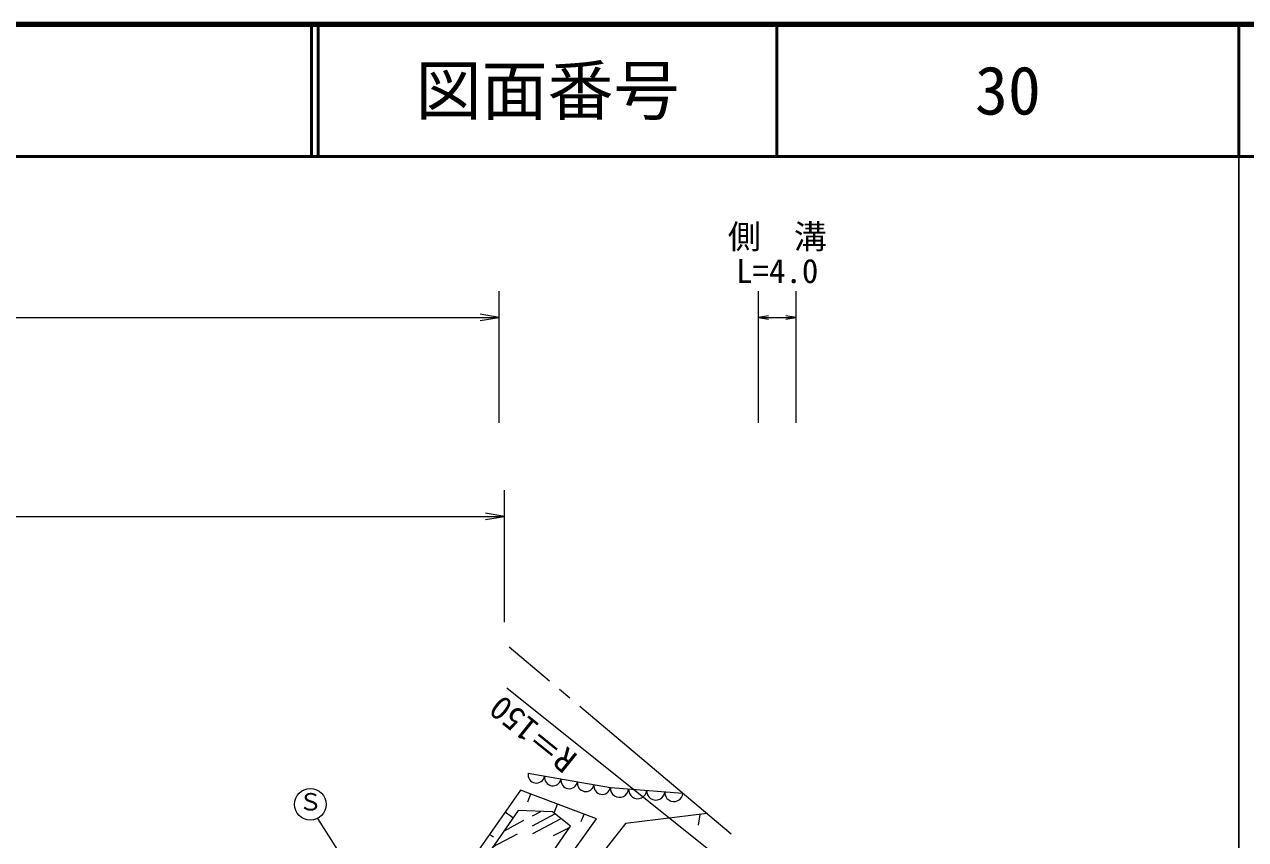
# Model space of a CAD drawing. Units: millimetres, scale not verified. Extents: x 40000 to 680000, y 20000 to 380000.
# Drawn here: x 486991 to 579500, y 318222 to 380000 of the extents above; entities that cross this region are included whole.
import ezdxf
from ezdxf.enums import TextEntityAlignment as Align

# ---------------------------------------------------------------- set-up
doc = ezdxf.new("R2010")
doc.units = ezdxf.units.MM
doc.header["$LTSCALE"] = 1000
for name, color, linetype, lineweight in [('M-BGD', 7, 'Continuous', 13), ('M-BMK-SRVR', 3, 'Continuous', 13), ('M-STR-HTXT', 7, 'Continuous', 13), ('M-STR-STR3', 7, 'Continuous', 13), ('M-STR-STRC', 7, 'Continuous', 13), ('M-TTL', 2, 'Continuous', 140), ('M-TTL-BAND', 7, 'Continuous', 25), ('M-TTL-LINE', 7, 'Continuous', 50)]:
    doc.layers.add(name, color=color, linetype=linetype, lineweight=lineweight)
doc.layers.add('M-TTL-TXT', color=7, linetype='Continuous')
doc.styles.add('ＭＳ ゴシック', font='')
doc.styles.get('ＭＳ ゴシック').set_extended_font_data('MS Gothic')

# ---------------------------------------------------------------- blocks, each defined once
blk = doc.blocks.new('open_arrow')
at = {"color": 0, "linetype": 'Continuous', "lineweight": -2}
blk.add_lwpolyline([(7.5, 1.25), (0, 0), (7.5, -1.25)], dxfattribs=at)

msp = doc.modelspace()

# ---------------------------------------------------------------- linework, layer by layer
at = {"layer": 'M-BGD'}
for p, q in [((525154, 323248), (531384, 322169)), ((524581, 321977), (516147, 309924)), ((530318, 319782), (524581, 321977)), ((531384, 322169), (536880, 321739)), ((525135, 321078), (525364, 321678)), ((524388, 320437), (517457, 310425)), ((523997, 319872), (523400, 320290)), ((527007, 320322), (524388, 320437)), ((525470, 319270), (527179, 320184)), ((525485, 320033), (526101, 320362)), ((528354, 319243), (527007, 320322)), ((527111, 320239), (527368, 320911)), ((529180, 319595), (529388, 320139)), ((538713, 320194), (532538, 319440)), ((538058, 319325), (538172, 320128)), ((532538, 319440), (521285, 305273)), ((523303, 318870), (524825, 319681)), ((523541, 312273), (528354, 319243)), ((523926, 310887), (530318, 319782)), ((525496, 318693), (527650, 319807)), ((522528, 318404), (522227, 318614)), ((522469, 317665), (524340, 318665)), ((527075, 318530), (528281, 319137))]:
    msp.add_line(p, q, dxfattribs=at)
for centre, radius, start, end in [((525777, 323141), 632, 170.17228, 350.17228), ((527023, 322925), 632, 170.17228, 350.17228), ((528269, 322709), 632, 170.17228, 350.17228), ((529515, 322493), 632, 170.17228, 350.17228), ((530761, 322277), 632, 170.17228, 350.17228), ((532071, 322115), 689, 175.52537, 355.52537), ((533445, 322008), 689, 175.52537, 355.52537), ((534819, 321900), 689, 175.52537, 355.52537), ((536193, 321793), 689, 175.52537, 355.52537)]:
    msp.add_arc(centre, radius, start, end, dxfattribs=at)
at = {"layer": 'M-BMK-SRVR'}
for p, q in [((523712, 332832), (526771, 330255)), ((527536, 329611), (528301, 328966)), ((529065, 328322), (540537, 318658))]:
    msp.add_line(p, q, dxfattribs=at)
at = {"layer": 'M-STR-HTXT'}
msp.add_line((523534, 329729), (547525, 310518), dxfattribs=at)
at = {"layer": 'M-STR-STR3'}
for p, q in [((522964, 349794), (522964, 359794)), ((542598, 349794), (542598, 359794)), ((545455, 349794), (545455, 359794)), ((368521, 357794), (522964, 357794)), ((542598, 357794), (545455, 357794)), ((523359, 334710), (523359, 344710)), ((393988, 342710), (523359, 342710))]:
    msp.add_line(p, q, dxfattribs=at)
at = {"layer": 'M-STR-STRC'}
msp.add_line((509195, 319824), (524298, 296036), dxfattribs=at)
msp.add_circle((508647, 320892), 1200, dxfattribs=at)
at = {"layer": 'M-TTL'}
msp.add_line((680000, 380000), (40000, 380000), dxfattribs=at)
at = {"layer": 'M-TTL-BAND'}
msp.add_line((579000, 20000), (579000, 370000), dxfattribs=at)
at = {"layer": 'M-TTL-LINE'}
for p, q in [((508747, 380000), (508747, 370000)), ((509247, 380000), (509247, 370000)), ((543997, 380000), (543997, 370000)), ((579000, 380000), (579000, 370000)), ((40000, 370000), (680000, 370000))]:
    msp.add_line(p, q, dxfattribs=at)

# ---------------------------------------------------------------- block references
at = {"layer": 'M-STR-STR3', "rotation": 180}
for p, xscale, yscale in [((522964, 357794), 193, 193), ((545455, 357794), 103, 103), ((523359, 342710), 193, 193)]:
    msp.add_blockref('open_arrow', p, dxfattribs=dict(at, xscale=xscale, yscale=yscale))
at = {"layer": 'M-STR-STR3', "xscale": 103, "yscale": 103}
msp.add_blockref('open_arrow', (542598, 357794), dxfattribs=at)

# ---------------------------------------------------------------- texts
at = {"layer": 'M-STR-HTXT', "style": 'ＭＳ ゴシック'}
msp.add_text('R＝150', height=1833, rotation=141.209, dxfattribs=at).set_placement((529347, 325002), align=Align.BOTTOM_LEFT)
at = {"layer": 'M-STR-STR3', "style": 'ＭＳ ゴシック'}
for s, p in [('側\u3000溝', (540276, 362453)), ('L=4.0', (540901, 359849))]:
    msp.add_text(s, height=1833, dxfattribs=at).set_placement(p, align=Align.BOTTOM_LEFT)
at = {"layer": 'M-STR-STRC', "style": 'ＭＳ ゴシック'}
msp.add_text('Ｓ', height=1320, dxfattribs=at).set_placement((507757, 320031), align=Align.BOTTOM_LEFT)
at = {"layer": 'M-TTL-TXT', "style": 'ＭＳ ゴシック'}
for s, p in [('図面番号', (526622, 375000)), ('30', (561497, 375000))]:
    msp.add_text(s, height=3666, dxfattribs=at).set_placement(p, align=Align.MIDDLE_CENTER)

doc.saveas('drawing.dxf')
